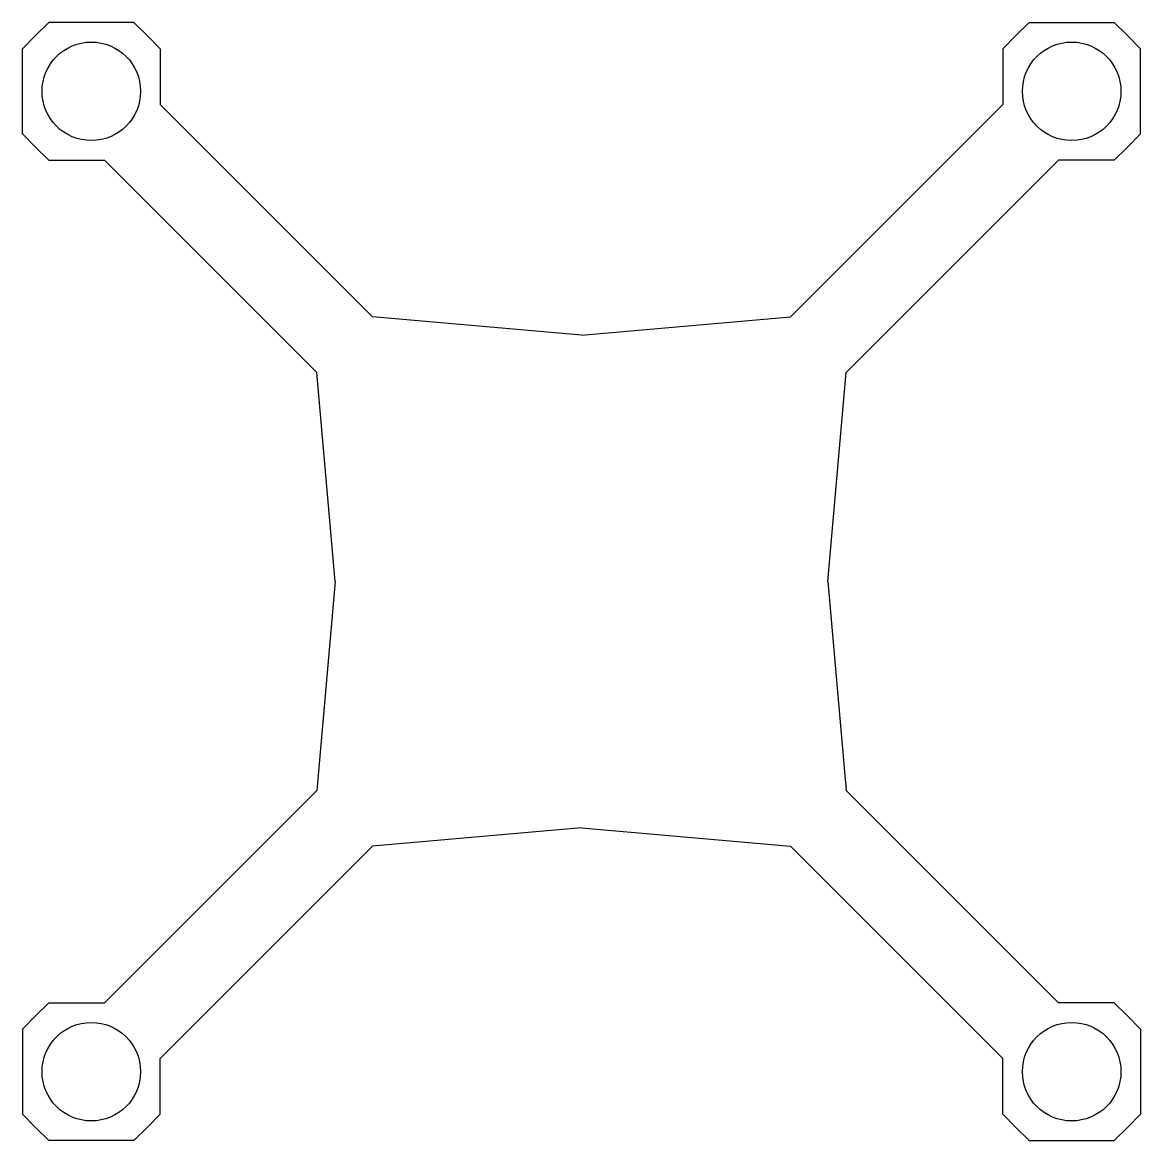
# Model space of a CAD drawing. Header units: millimetres. Extents: x -57 to 57, y -57 to 57.
import ezdxf

# ---------------------------------------------------------------- set-up
doc = ezdxf.new("R2010")
doc.units = ezdxf.units.MM
doc.layers.add('outline', color=7, linetype='Continuous', lineweight=25, true_color=0x000000)

msp = doc.modelspace()

# ---------------------------------------------------------------- linework, layer by layer
at = {"layer": 'outline'}
for p, q in [((45.44, 56.75), (54.06, 56.75)), ((55.41, 55.41), (54.06, 56.75)), ((-55.41, 55.41), (-54.06, 56.75)), ((-45.44, 56.75), (-54.06, 56.75)), ((-44.09, 55.41), (-45.44, 56.75)), ((44.09, 55.41), (45.44, 56.75)), ((-55.41, 55.41), (-56.75, 54.06)), ((-42.75, 54.06), (-44.09, 55.41)), ((42.75, 54.06), (44.09, 55.41)), ((55.41, 55.41), (56.75, 54.06)), ((-56.75, 45.44), (-56.75, 54.06)), ((-42.75, 54.06), (-42.75, 48.41)), ((42.75, 54.06), (42.75, 48.41)), ((56.75, 45.44), (56.75, 54.06)), ((-42.75, 48.41), (-36, 41.66)), ((42.75, 48.41), (36, 41.66)), ((-55.41, 44.09), (-56.75, 45.44)), ((55.41, 44.09), (56.75, 45.44)), ((-54.06, 42.75), (-55.41, 44.09)), ((54.06, 42.75), (55.41, 44.09)), ((-54.06, 42.75), (-48.41, 42.75)), ((-41.66, 36), (-48.41, 42.75)), ((41.66, 36), (48.41, 42.75)), ((54.06, 42.75), (48.41, 42.75)), ((-36, 41.66), (-21.2, 26.85)), ((36, 41.66), (21.2, 26.85)), ((-41.66, 36), (-26.85, 21.2)), ((41.66, 36), (26.85, 21.2)), ((0, 25), (-21.2, 26.85)), ((0, 25), (21.2, 26.85)), ((-25, 0), (-26.85, 21.2)), ((25, 0), (26.85, 21.2)), ((-25, 0), (-26.85, -21.2)), ((25, 0), (26.85, -21.2)), ((-41.66, -36), (-26.85, -21.2)), ((41.66, -36), (26.85, -21.2)), ((0, -25), (-21.2, -26.85)), ((0, -25), (21.2, -26.85)), ((-36, -41.66), (-21.2, -26.85)), ((36, -41.66), (21.2, -26.85)), ((-41.66, -36), (-48.41, -42.75)), ((41.66, -36), (48.41, -42.75)), ((-42.75, -48.41), (-36, -41.66)), ((42.75, -48.41), (36, -41.66)), ((-54.06, -42.75), (-55.41, -44.09)), ((-54.06, -42.75), (-48.41, -42.75)), ((54.06, -42.75), (48.41, -42.75)), ((54.06, -42.75), (55.41, -44.09)), ((-55.41, -44.09), (-56.75, -45.44)), ((55.41, -44.09), (56.75, -45.44)), ((-56.75, -45.44), (-56.75, -54.06)), ((56.75, -45.44), (56.75, -54.06)), ((-42.75, -54.06), (-42.75, -48.41)), ((42.75, -54.06), (42.75, -48.41)), ((-55.41, -55.41), (-56.75, -54.06)), ((-42.75, -54.06), (-44.09, -55.41)), ((42.75, -54.06), (44.09, -55.41)), ((55.41, -55.41), (56.75, -54.06)), ((-55.41, -55.41), (-54.06, -56.75)), ((-44.09, -55.41), (-45.44, -56.75)), ((44.09, -55.41), (45.44, -56.75)), ((55.41, -55.41), (54.06, -56.75)), ((-45.44, -56.75), (-54.06, -56.75)), ((45.44, -56.75), (54.06, -56.75))]:
    msp.add_line(p, q, dxfattribs=at)
for centre in [(-49.75, 49.75), (49.75, 49.75), (-49.75, -49.75), (49.75, -49.75)]:
    msp.add_circle(centre, 5, dxfattribs=at)

doc.saveas('drawing.dxf')
